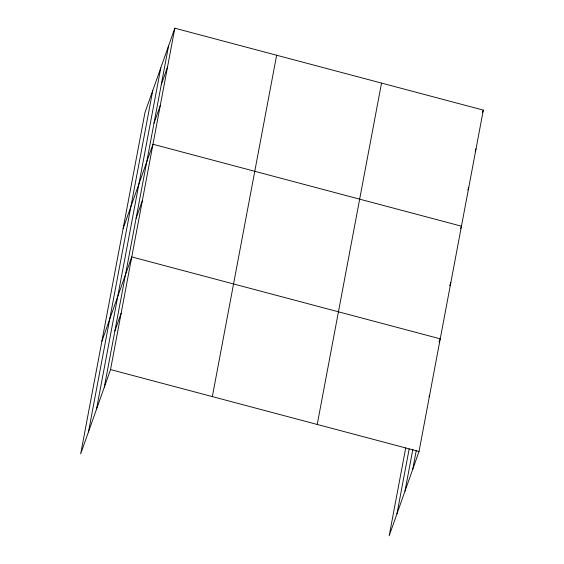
<?xml version="1.0" encoding="UTF-8"?>
<svg xmlns="http://www.w3.org/2000/svg" width="564" height="564" viewBox="0 0 564 564"><rect width="100%" height="100%" fill="white"/><g stroke="black" fill="none" stroke-linecap="round" stroke-linejoin="round"><path stroke-width="0.85" d="M88.47 431.89L152.766 90.522M96.493 409.238L160.789 67.863M104.277 387.249L168.573 45.874M174.833 28.2L144.976 112.511L80.68 453.886L110.537 369.575L174.833 28.2L483.32 110.114L419.024 451.489L389.167 535.8L405.72 447.894M212.339 396.605L276.635 55.23M317.222 424.459L381.518 83.084M396.95 513.811L409.168 448.951M404.973 491.152L412.855 449.339M412.763 469.163L416.295 450.389M161.29 84.565L167.55 66.89M154 123.248L160.261 105.581M123.121 228.575L152.971 144.264L461.458 226.185L460.605 228.596M136.107 218.268L142.368 200.594M101.901 341.227L131.757 256.923L440.237 338.837L439.102 342.052M114.887 330.92L121.147 313.246M482.467 112.525L483.32 110.114M475.177 151.215L476.03 148.804M467.887 189.906L468.74 187.495M449.712 285.722L450.847 282.508M429.063 396.774L429.627 395.167M110.537 369.575L419.024 451.489"/></g></svg>
